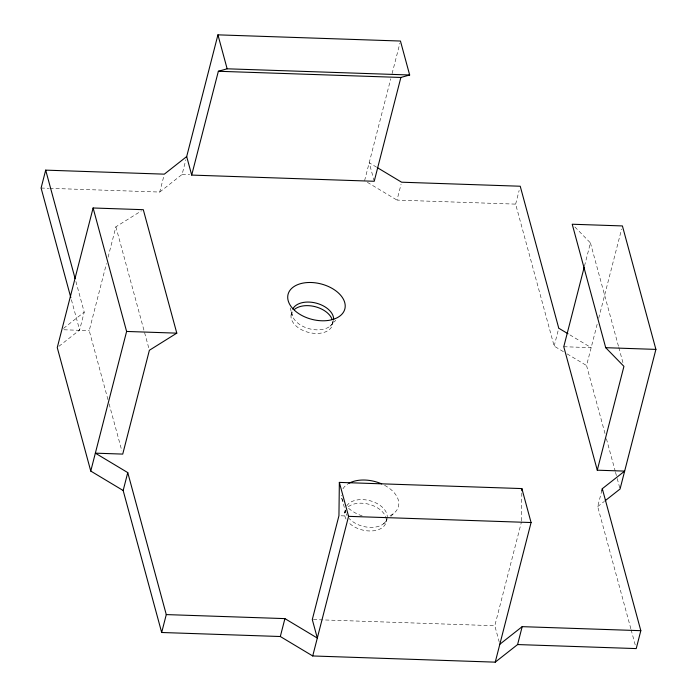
<?xml version="1.0" encoding="UTF-8"?>
<svg xmlns="http://www.w3.org/2000/svg" width="697" height="697" viewBox="0 0 697 697"><rect width="100%" height="100%" fill="white"/><g stroke="black" fill="none" stroke-linecap="round" stroke-linejoin="round"><path stroke-width="0.52" stroke-dasharray="3.48 2.61" d="M521.478 520.842L521.835 491.803M58.923 346.304L79.615 330.012L84.215 312.117L75.712 280.795M107.974 399.686L89.233 330.631L106.467 263.518M108.087 257.228L115.894 226.813L141.474 210.834M49.801 188.329L159.735 192.058L164.056 175.208M159.735 192.058L182.083 174.468L185.872 159.726M291.058 315.271L291.973 311.69M364.601 180.654L390.747 78.813M392.097 73.568L399.912 43.136M332.669 323.809L333.593 320.228A21.285 13.278 14.4 0 1 308.405 328.522A21.285 13.278 14.4 0 1 293.115 308.414M563.42 351.663L554.159 346.104L515.641 204.125L397.002 200.1L401.054 184.313M344.649 512.809L345.337 510.126M386.269 521.347L386.722 519.553M515.641 204.125L519.152 190.438M554.159 346.104L558.759 328.209M584.513 265.975L590.437 242.905L574.494 226.569M499.27 642.19L494.809 625.732L521.461 521.914M605.013 433.56L586.56 365.55L597.625 322.467M598.697 318.268L621.602 229.086M630.846 628.746L597.704 506.606L601.755 490.81M329.969 326.274L335.78 320.315M383.559 523.813L387.915 519.343M390.825 516.364L393.727 513.384M63.514 328.4L84.215 312.117M597.704 506.606L604.325 501.387M182.083 174.468L189.689 174.729M41.097 188.033L48.712 188.295M63.967 329.777L89.233 330.631M563.777 346.723L591.161 347.655L568.935 334.316M341.121 515.797L346.548 515.98M313.38 619.581L494.809 625.732M376.607 167.202L369.201 162.758L373.94 180.244M367.38 182.326L397.002 200.1M567.123 353.884L586.56 365.55M290.205 307.969L292.252 315.262M341.765 498.216L345.843 512.8A21.285 13.278 14.4 0 1 345.529 510.997M590.437 242.905L618.535 346.487M618.823 347.533L623.362 364.27M606.434 438.788L615.233 471.224M615.512 472.27L616.932 477.506M617.22 478.551L620.06 489.015M631.125 629.792L635.376 645.448M115.894 226.813L149.385 350.277M109.107 403.877L121.879 450.959M71.399 299.736L79.615 330.012M385.99 517.775A21.285 13.278 14.4 0 1 373.409 530.809A21.285 13.278 14.4 0 1 348.23 522.088M346.052 519.108A21.285 13.278 14.4 0 1 345.372 510.309M348.273 506.763A21.285 13.278 14.4 0 1 369.166 504.323A21.285 13.278 14.4 0 1 385.702 516.869M332.6 321.143A21.285 13.278 14.4 0 1 309.512 332.635A21.285 13.278 14.4 0 1 292.2 311.995M384.578 485.304A29.318 18.296 14.4 0 1 388.691 516.233M362.187 515.911A29.318 18.296 14.4 0 1 348.151 507.913M343.098 501.561A29.318 18.296 14.4 0 1 341.295 495.236M342.959 488.78A29.318 18.296 14.4 0 1 347.89 483.901M387.183 517.766A21.285 13.278 14.4 0 1 371.745 527.394A21.285 13.278 14.4 0 1 349.153 518.516M346.975 515.527A21.285 13.278 14.4 0 1 346.13 513.706M346.705 505.952A21.285 13.278 14.4 0 1 370.081 500.742A21.285 13.278 14.4 0 1 387.253 516.895"/><path stroke-width="1.05" d="M495.236 662.15L531.079 522.532L521.87 488.58L339.352 482.394L338.942 515.728L312.291 619.546L317.318 638.06L284.916 618.614L166.278 614.588L127.76 472.61L95.358 453.163L122.733 454.096L149.385 350.277L176.794 333.149L143.303 209.692L93.11 207.985L57.259 347.603L90.758 471.067L123.16 490.514L161.678 632.493L280.316 636.518L312.718 655.964L495.236 662.15L517.592 644.559L522.184 626.655L640.822 630.68L636.222 648.585L517.592 644.559M521.844 490.732L521.87 488.58M400.88 77.454L374.219 181.272L191.701 175.086L218.361 71.268L400.88 77.454L409.662 74.988L400.453 41.036L217.934 34.85L186.683 156.564L164.326 174.154L45.688 170.138L41.097 188.033L70.833 297.654M90.758 471.067L126.61 331.45L93.11 207.985M123.16 490.514L127.76 472.61M161.678 632.493L166.278 614.588M280.316 636.518L284.916 618.614M312.718 655.964L348.57 516.346L339.352 482.394M584.243 267.029L563.777 346.723L597.277 470.187L624.651 471.111L602.304 488.702L601.755 490.81M597.277 470.187L623.928 366.369L605.71 347.69L572.22 224.234L622.412 225.933L655.903 349.397L620.06 489.015L605.153 500.742M499.827 644.255L522.184 626.655M218.361 71.268L227.144 68.803L409.662 74.988M126.61 331.45L176.794 333.149M605.71 347.69L655.903 349.397M348.57 516.346L531.079 522.532M377.53 167.759L401.603 182.205L520.232 186.23L558.759 328.209L568.011 333.758M602.304 488.702L640.822 630.68M217.934 34.85L227.144 68.803M186.683 156.564L191.701 175.086M45.688 170.138L75.145 278.704M294.683 309.224A21.285 13.278 14.4 0 1 315.575 306.785A21.285 13.278 14.4 0 1 332.103 319.331M348.709 483.413A29.318 18.296 14.4 0 1 381.695 483.901M293.115 308.414A21.285 13.278 14.4 0 1 316.49 303.204A21.285 13.278 14.4 0 1 333.654 319.357M294.552 310.374A29.318 18.296 14.4 0 0 343.551 312.038A29.318 18.296 14.4 0 0 311.263 282.503A29.318 18.296 14.4 0 0 294.552 310.374"/></g></svg>
